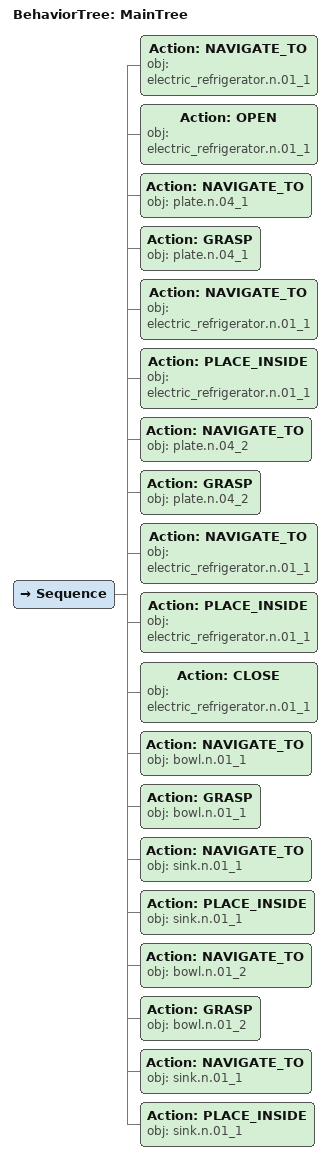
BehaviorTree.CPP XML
<root main_tree_to_execute="MainTree">
  <BehaviorTree ID="MainTree">
    <Sequence>
      <!-- Open fridge -->
      <Action ID="NAVIGATE_TO" obj="electric_refrigerator.n.01_1"/>
      <Action ID="OPEN" obj="electric_refrigerator.n.01_1"/>
      <!-- Store plate.n.04_1 with pizza -->
      <Action ID="NAVIGATE_TO" obj="plate.n.04_1"/>
      <Action ID="GRASP" obj="plate.n.04_1"/>
      <Action ID="NAVIGATE_TO" obj="electric_refrigerator.n.01_1"/>
      <Action ID="PLACE_INSIDE" obj="electric_refrigerator.n.01_1"/>
      <!-- Store plate.n.04_2 with pizza -->
      <Action ID="NAVIGATE_TO" obj="plate.n.04_2"/>
      <Action ID="GRASP" obj="plate.n.04_2"/>
      <Action ID="NAVIGATE_TO" obj="electric_refrigerator.n.01_1"/>
      <Action ID="PLACE_INSIDE" obj="electric_refrigerator.n.01_1"/>
      <!-- Close fridge -->
      <Action ID="CLOSE" obj="electric_refrigerator.n.01_1"/>
      <!-- Put bowl.n.01_1 in sink -->
      <Action ID="NAVIGATE_TO" obj="bowl.n.01_1"/>
      <Action ID="GRASP" obj="bowl.n.01_1"/>
      <Action ID="NAVIGATE_TO" obj="sink.n.01_1"/>
      <Action ID="PLACE_INSIDE" obj="sink.n.01_1"/>
      <!-- Put bowl.n.01_2 in sink -->
      <Action ID="NAVIGATE_TO" obj="bowl.n.01_2"/>
      <Action ID="GRASP" obj="bowl.n.01_2"/>
      <Action ID="NAVIGATE_TO" obj="sink.n.01_1"/>
      <Action ID="PLACE_INSIDE" obj="sink.n.01_1"/>
    </Sequence>
  </BehaviorTree>
</root>
